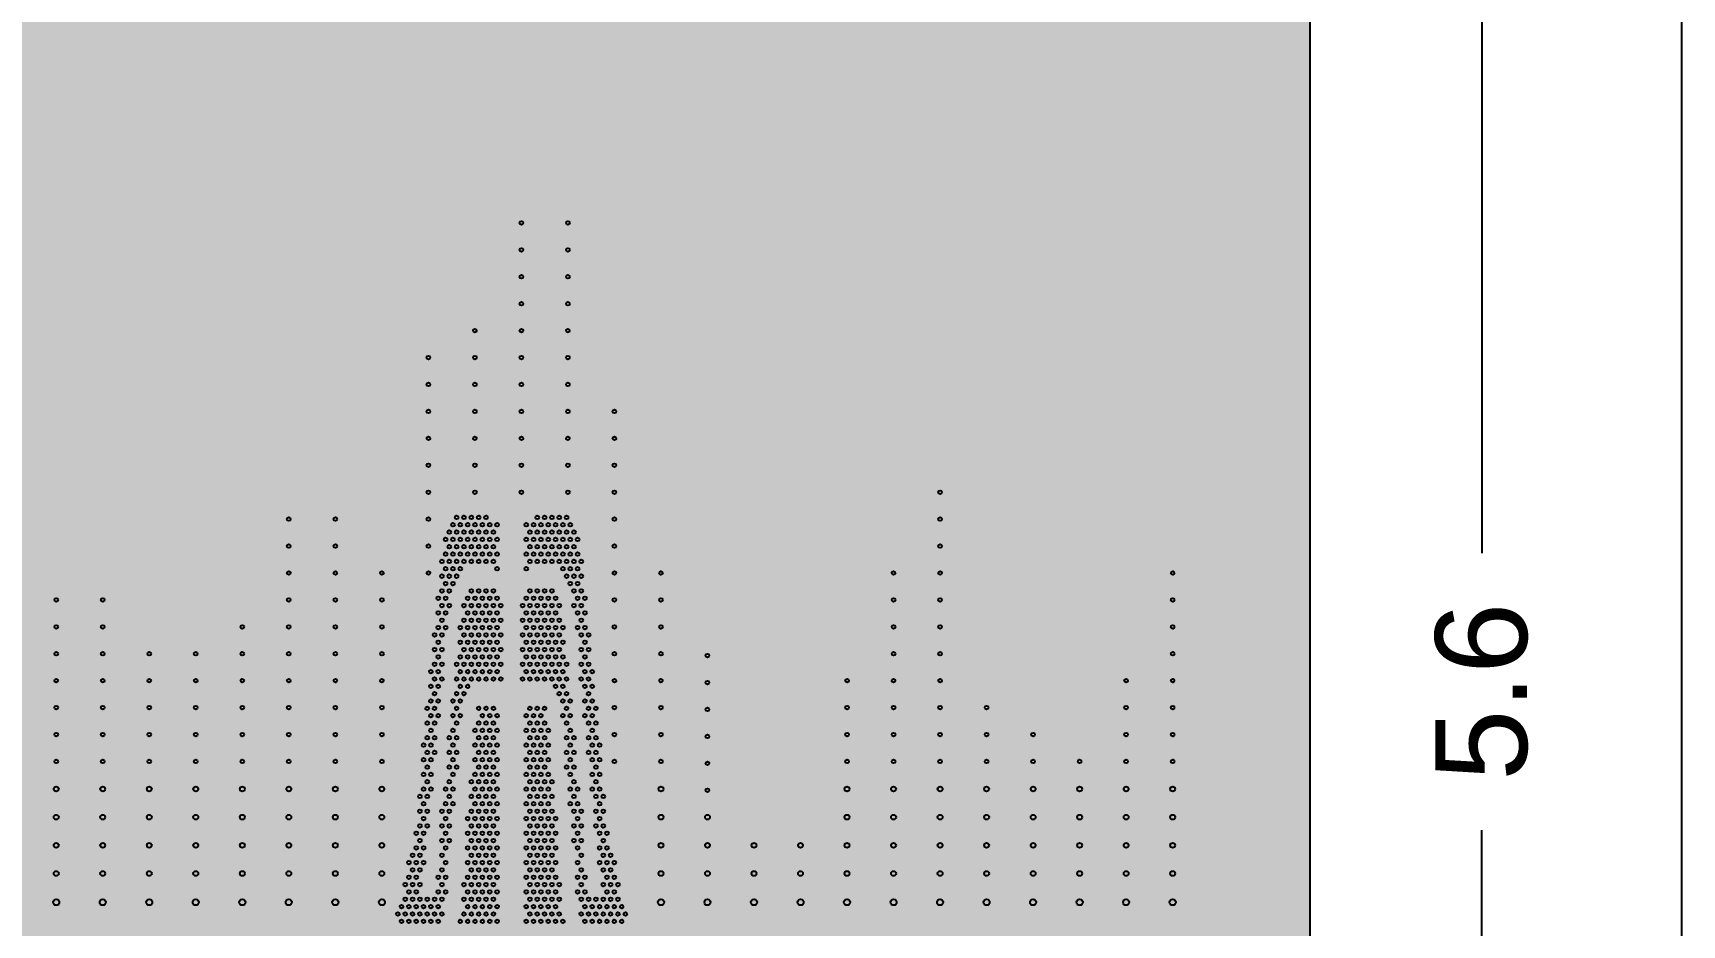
# Model space of a CAD drawing. Header units: metres. Extents: x 6 to 601, y -20 to 118.
# Drawn here: x 68.15 to 70.845, y 93.18 to 94.638 of the extents above; entities that cross this region are included whole.
import ezdxf

# ---------------------------------------------------------------- set-up
doc = ezdxf.new("R2010")
doc.units = ezdxf.units.M
doc.header["$MEASUREMENT"] = 0
doc.layers.add('ProfileEdges', color=7, linetype='Continuous')
doc.styles.get("Standard").update_dxf_attribs({"font": 'arial.ttf'})
doc.dimstyles.get("Standard").update_dxf_attribs({"dimtxt": 0.18, "dimasz": 0.18, "dimexe": 0.18, "dimexo": 0.0625, "dimgap": 0.09, "dimtad": 0, "dimdec": 4, "dimzin": 0, "dimdsep": 46, "dimtxsty": 'Standard', "dimcen": 0.09, "dimadec": 0, "dimazin": 0, "dimtfac": 1, "dimtdec": 4, "dimtofl": 0, "dimtmove": 0, "dimatfit": 3, "dimfxl": 1, "dimtolj": 1, "dimtzin": 0, "dimarcsym": 0})

# ---------------------------------------------------------------- blocks, each defined once
blk = doc.blocks.new('*D1117')
at = {"color": 0, "lineweight": -2, "transparency": 16777216}
for p, q in [((70.2989, 96.7086), (70.6974, 96.7086)), ((70.5174, 96.6086), (70.5174, 93.788)), ((70.5174, 91.2078), (70.5174, 93.335)), ((70.2989, 91.1078), (70.6974, 91.1078))]:
    blk.add_line(p, q, dxfattribs=at)
at = {"color": 0, "transparency": 16777216}
for points in [[(70.5007, 96.6086), (70.534, 96.6086), (70.5174, 96.7086)], [(70.5007, 91.2078), (70.534, 91.2078), (70.5174, 91.1078)]]:
    blk.add_solid(points, dxfattribs=at)
at = {"layer": 'Defpoints', "color": 0, "transparency": 16777216}
for p in [(70.2364, 96.7086), (70.2364, 91.1078), (70.5174, 91.1078)]:
    blk.add_point(p, dxfattribs=at)
at = {"color": 0, "transparency": 16777216, "insert": (70.5174, 93.5615), "char_height": 0.15, "attachment_point": 5, "rotation": 90}
blk.add_mtext('\\A1;5.6', dxfattribs=at)

msp = doc.modelspace()

# ---------------------------------------------------------------- hatches: boundary and pattern name
at = {"lineweight": 0, "true_color": 0xcd6928, "transparency": 33554534}
h = msp.add_hatch(color=32, dxfattribs=at)
h.dxf.hatch_style = 1
h.paths.add_polyline_path([(70.2364, 96.7086), (68.3174, 96.7086, 0.143152), (67.2834, 93.83), (67.2834, 91.1085), (70.2364, 91.108)])

# ---------------------------------------------------------------- linework, layer by layer
for points in [[(66.9834, 91.708), (66.9834, 94.1286, -0.234388), (69.4626, 98.7984), (69.4043, 98.8797, 0.234515), (66.8834, 94.1286), (66.8834, 91.708)], [(67.2834, 93.83), (67.2834, 91.1086), (67.1834, 91.1086), (67.1834, 91.708), (67.1834, 93.8286, -0.221146), (69.4035, 97.9486), (69.4633, 97.8685, 0.220805), (67.2833, 93.8286)]]:
    msp.add_lwpolyline(points, format="xyb")
for centre, radius in [((68.9484, 94.3275), 0.003), ((69.0244, 94.3275), 0.003), ((68.9484, 94.2835), 0.003), ((69.0244, 94.2835), 0.003), ((68.9484, 94.2395), 0.003), ((69.0244, 94.2395), 0.003), ((68.9484, 94.1955), 0.003), ((69.0244, 94.1955), 0.003), ((68.8724, 94.1515), 0.003), ((68.9484, 94.1515), 0.003), ((69.0244, 94.1515), 0.003), ((68.7964, 94.1075), 0.003), ((68.8724, 94.1075), 0.003), ((68.9484, 94.1075), 0.003), ((69.0244, 94.1075), 0.003), ((68.7964, 94.0635), 0.003), ((68.8724, 94.0635), 0.003), ((68.9484, 94.0635), 0.003), ((69.0244, 94.0635), 0.003), ((68.7964, 94.0195), 0.003), ((68.8724, 94.0195), 0.003), ((68.9484, 94.0195), 0.003), ((69.0244, 94.0195), 0.003), ((69.1004, 94.0195), 0.003), ((68.7964, 93.9755), 0.003), ((68.8724, 93.9755), 0.003), ((68.9484, 93.9755), 0.003), ((69.0244, 93.9755), 0.003), ((69.1004, 93.9755), 0.003), ((68.7964, 93.9315), 0.003), ((68.8724, 93.9315), 0.003), ((68.9484, 93.9315), 0.003), ((69.0244, 93.9315), 0.003), ((69.1004, 93.9315), 0.003), ((68.7964, 93.8875), 0.003), ((68.8724, 93.8875), 0.003), ((68.9484, 93.8875), 0.003), ((69.0244, 93.8875), 0.003), ((69.1004, 93.8875), 0.003), ((69.6324, 93.8875), 0.003), ((68.5684, 93.8435), 0.003), ((68.6444, 93.8435), 0.003), ((68.7964, 93.8435), 0.003), ((68.8366, 93.8343), 0.003), ((68.8426, 93.8463), 0.003), ((68.8486, 93.8343), 0.003), ((68.8546, 93.8463), 0.003), ((68.8606, 93.8343), 0.003), ((68.8666, 93.8463), 0.003), ((68.8726, 93.8343), 0.003), ((68.8786, 93.8463), 0.003), ((68.8846, 93.8343), 0.003), ((68.8906, 93.8463), 0.003), ((68.8966, 93.8343), 0.003), ((68.9086, 93.8343), 0.003), ((68.9562, 93.8343), 0.003), ((68.9682, 93.8343), 0.003), ((68.9742, 93.8463), 0.003), ((68.9802, 93.8343), 0.003), ((68.9862, 93.8463), 0.003), ((68.9922, 93.8343), 0.003), ((68.9982, 93.8463), 0.003), ((69.0042, 93.8343), 0.003), ((69.0102, 93.8463), 0.003), ((69.0162, 93.8343), 0.003), ((69.0222, 93.8463), 0.003), ((69.0282, 93.8343), 0.003), ((69.1004, 93.8435), 0.003), ((69.6324, 93.8435), 0.003), ((68.8246, 93.8103), 0.003), ((68.8306, 93.8223), 0.003), ((68.8366, 93.8103), 0.003), ((68.8426, 93.8223), 0.003), ((68.8486, 93.8103), 0.003), ((68.8546, 93.8223), 0.003), ((68.8606, 93.8103), 0.003), ((68.8666, 93.8223), 0.003), ((68.8726, 93.8103), 0.003), ((68.8786, 93.8223), 0.003), ((68.8846, 93.8103), 0.003), ((68.8906, 93.8223), 0.003), ((68.8966, 93.8103), 0.003), ((68.9026, 93.8223), 0.003), ((68.9086, 93.8103), 0.003), ((68.9562, 93.8103), 0.003), ((68.9622, 93.8223), 0.003), ((68.9682, 93.8103), 0.003), ((68.9742, 93.8223), 0.003), ((68.9802, 93.8103), 0.003), ((68.9862, 93.8223), 0.003), ((68.9922, 93.8103), 0.003), ((68.9982, 93.8223), 0.003), ((69.0042, 93.8103), 0.003), ((69.0102, 93.8223), 0.003), ((69.0162, 93.8103), 0.003), ((69.0222, 93.8223), 0.003), ((69.0282, 93.8103), 0.003), ((69.0342, 93.8223), 0.003), ((69.0402, 93.8103), 0.003), ((68.5684, 93.7995), 0.003), ((68.6444, 93.7995), 0.003), ((68.7964, 93.7995), 0.003), ((68.8246, 93.7863), 0.003), ((68.8306, 93.7983), 0.003), ((68.8366, 93.7863), 0.003), ((68.8426, 93.7983), 0.003), ((68.8486, 93.7863), 0.003), ((68.8546, 93.7983), 0.003), ((68.8606, 93.7863), 0.003), ((68.8666, 93.7983), 0.003), ((68.8726, 93.7863), 0.003), ((68.8786, 93.7983), 0.003), ((68.8846, 93.7863), 0.003), ((68.8906, 93.7983), 0.003), ((68.8966, 93.7863), 0.003), ((68.9026, 93.7983), 0.003), ((68.9086, 93.7863), 0.003), ((68.9562, 93.7863), 0.003), ((68.9622, 93.7983), 0.003), ((68.9682, 93.7863), 0.003), ((68.9742, 93.7983), 0.003), ((68.9802, 93.7863), 0.003), ((68.9862, 93.7983), 0.003), ((68.9922, 93.7863), 0.003), ((68.9982, 93.7983), 0.003), ((69.0042, 93.7863), 0.003), ((69.0102, 93.7983), 0.003), ((69.0162, 93.7863), 0.003), ((69.0222, 93.7983), 0.003), ((69.0282, 93.7863), 0.003), ((69.0342, 93.7983), 0.003), ((69.0402, 93.7863), 0.003), ((69.1004, 93.7995), 0.003), ((69.6324, 93.7995), 0.003), ((68.5684, 93.7555), 0.003), ((68.6444, 93.7555), 0.003), ((68.7204, 93.7555), 0.003), ((68.7964, 93.7555), 0.003), ((68.8186, 93.7743), 0.003), ((68.8246, 93.7623), 0.003), ((68.8306, 93.7743), 0.003), ((68.8366, 93.7623), 0.003), ((68.8426, 93.7743), 0.003), ((68.8486, 93.7623), 0.003), ((68.8546, 93.7743), 0.003), ((68.8666, 93.7743), 0.003), ((68.8786, 93.7743), 0.003), ((68.8906, 93.7743), 0.003), ((68.9026, 93.7743), 0.003), ((68.9086, 93.7623), 0.003), ((68.9562, 93.7623), 0.003), ((68.9622, 93.7743), 0.003), ((68.9742, 93.7743), 0.003), ((68.9862, 93.7743), 0.003), ((68.9982, 93.7743), 0.003), ((69.0102, 93.7743), 0.003), ((69.0162, 93.7623), 0.003), ((69.0222, 93.7743), 0.003), ((69.0282, 93.7623), 0.003), ((69.0342, 93.7743), 0.003), ((69.0402, 93.7623), 0.003), ((69.0462, 93.7743), 0.003), ((69.1004, 93.7555), 0.003), ((69.1764, 93.7555), 0.003), ((69.5564, 93.7555), 0.003), ((69.6324, 93.7555), 0.003), ((70.0124, 93.7555), 0.003), ((68.8186, 93.7503), 0.003), ((68.8186, 93.7263), 0.003), ((68.8246, 93.7383), 0.003), ((68.8306, 93.7503), 0.003), ((68.8306, 93.7263), 0.003), ((68.8366, 93.7383), 0.003), ((68.8426, 93.7503), 0.003), ((68.8666, 93.7263), 0.003), ((68.8786, 93.7263), 0.003), ((68.8906, 93.7263), 0.003), ((68.9026, 93.7263), 0.003), ((68.9622, 93.7263), 0.003), ((68.9742, 93.7263), 0.003), ((68.9862, 93.7263), 0.003), ((68.9982, 93.7263), 0.003), ((69.0222, 93.7503), 0.003), ((69.0282, 93.7383), 0.003), ((69.0342, 93.7503), 0.003), ((69.0342, 93.7263), 0.003), ((69.0402, 93.7383), 0.003), ((69.0462, 93.7503), 0.003), ((69.0462, 93.7263), 0.003), ((68.1884, 93.7115), 0.003), ((68.2644, 93.7115), 0.003), ((68.5684, 93.7115), 0.003), ((68.6444, 93.7115), 0.003), ((68.7204, 93.7115), 0.003), ((68.8126, 93.7143), 0.003), ((68.8186, 93.7023), 0.003), ((68.8246, 93.7143), 0.003), ((68.8306, 93.7023), 0.003), ((68.8546, 93.7023), 0.003), ((68.8606, 93.7143), 0.003), ((68.8666, 93.7023), 0.003), ((68.8726, 93.7143), 0.003), ((68.8786, 93.7023), 0.003), ((68.8846, 93.7143), 0.003), ((68.8906, 93.7023), 0.003), ((68.8966, 93.7143), 0.003), ((68.9026, 93.7023), 0.003), ((68.9086, 93.7143), 0.003), ((68.9146, 93.7023), 0.003), ((68.9502, 93.7023), 0.003), ((68.9562, 93.7143), 0.003), ((68.9622, 93.7023), 0.003), ((68.9682, 93.7143), 0.003), ((68.9742, 93.7023), 0.003), ((68.9802, 93.7143), 0.003), ((68.9862, 93.7023), 0.003), ((68.9922, 93.7143), 0.003), ((68.9982, 93.7023), 0.003), ((69.0042, 93.7143), 0.003), ((69.0102, 93.7023), 0.003), ((69.0342, 93.7023), 0.003), ((69.0402, 93.7143), 0.003), ((69.0462, 93.7023), 0.003), ((69.0522, 93.7143), 0.003), ((69.1004, 93.7115), 0.003), ((69.1764, 93.7115), 0.003), ((69.5564, 93.7115), 0.003), ((69.6324, 93.7115), 0.003), ((70.0124, 93.7115), 0.003), ((68.8126, 93.6903), 0.003), ((68.8186, 93.6783), 0.003), ((68.8246, 93.6903), 0.003), ((68.8546, 93.6783), 0.003), ((68.8606, 93.6903), 0.003), ((68.8666, 93.6783), 0.003), ((68.8726, 93.6903), 0.003), ((68.8786, 93.6783), 0.003), ((68.8846, 93.6903), 0.003), ((68.8906, 93.6783), 0.003), ((68.8966, 93.6903), 0.003), ((68.9026, 93.6783), 0.003), ((68.9086, 93.6903), 0.003), ((68.9146, 93.6783), 0.003), ((68.9502, 93.6783), 0.003), ((68.9562, 93.6903), 0.003), ((68.9622, 93.6783), 0.003), ((68.9682, 93.6903), 0.003), ((68.9742, 93.6783), 0.003), ((68.9802, 93.6903), 0.003), ((68.9862, 93.6783), 0.003), ((68.9922, 93.6903), 0.003), ((68.9982, 93.6783), 0.003), ((69.0042, 93.6903), 0.003), ((69.0102, 93.6783), 0.003), ((69.0402, 93.6903), 0.003), ((69.0462, 93.6783), 0.003), ((69.0522, 93.6903), 0.003), ((68.1884, 93.6675), 0.003), ((68.2644, 93.6675), 0.003), ((68.4924, 93.6675), 0.003), ((68.5684, 93.6675), 0.003), ((68.6444, 93.6675), 0.003), ((68.7204, 93.6675), 0.003), ((68.8066, 93.6543), 0.003), ((68.8126, 93.6663), 0.003), ((68.8186, 93.6543), 0.003), ((68.8246, 93.6663), 0.003), ((68.8486, 93.6663), 0.003), ((68.8546, 93.6543), 0.003), ((68.8606, 93.6663), 0.003), ((68.8666, 93.6543), 0.003), ((68.8726, 93.6663), 0.003), ((68.8786, 93.6543), 0.003), ((68.8846, 93.6663), 0.003), ((68.8906, 93.6543), 0.003), ((68.8966, 93.6663), 0.003), ((68.9026, 93.6543), 0.003), ((68.9086, 93.6663), 0.003), ((68.9146, 93.6543), 0.003), ((68.9502, 93.6543), 0.003), ((68.9562, 93.6663), 0.003), ((68.9622, 93.6543), 0.003), ((68.9682, 93.6663), 0.003), ((68.9742, 93.6543), 0.003), ((68.9802, 93.6663), 0.003), ((68.9862, 93.6543), 0.003), ((68.9922, 93.6663), 0.003), ((68.9982, 93.6543), 0.003), ((69.0042, 93.6663), 0.003), ((69.0102, 93.6543), 0.003), ((69.0162, 93.6663), 0.003), ((69.0402, 93.6663), 0.003), ((69.0462, 93.6543), 0.003), ((69.0522, 93.6663), 0.003), ((69.0582, 93.6543), 0.003), ((69.1004, 93.6675), 0.003), ((69.1764, 93.6675), 0.003), ((69.5564, 93.6675), 0.003), ((69.6324, 93.6675), 0.003), ((70.0124, 93.6675), 0.003), ((68.1884, 93.6235), 0.003), ((68.2644, 93.6235), 0.003), ((68.3404, 93.6235), 0.003), ((68.4164, 93.6235), 0.003), ((68.4924, 93.6235), 0.003), ((68.5684, 93.6235), 0.003), ((68.6444, 93.6235), 0.003), ((68.7204, 93.6235), 0.003), ((68.8066, 93.6303), 0.003), ((68.8126, 93.6423), 0.003), ((68.8126, 93.6183), 0.003), ((68.8186, 93.6303), 0.003), ((68.8486, 93.6423), 0.003), ((68.8486, 93.6183), 0.003), ((68.8546, 93.6303), 0.003), ((68.8606, 93.6423), 0.003), ((68.8606, 93.6183), 0.003), ((68.8666, 93.6303), 0.003), ((68.8726, 93.6423), 0.003), ((68.8726, 93.6183), 0.003), ((68.8786, 93.6303), 0.003), ((68.8846, 93.6423), 0.003), ((68.8846, 93.6183), 0.003), ((68.8906, 93.6303), 0.003), ((68.8966, 93.6423), 0.003), ((68.8966, 93.6183), 0.003), ((68.9026, 93.6303), 0.003), ((68.9086, 93.6423), 0.003), ((68.9086, 93.6183), 0.003), ((68.9146, 93.6303), 0.003), ((68.9502, 93.6303), 0.003), ((68.9562, 93.6423), 0.003), ((68.9562, 93.6183), 0.003), ((68.9622, 93.6303), 0.003), ((68.9682, 93.6423), 0.003), ((68.9682, 93.6183), 0.003), ((68.9742, 93.6303), 0.003), ((68.9802, 93.6423), 0.003), ((68.9802, 93.6183), 0.003), ((68.9862, 93.6303), 0.003), ((68.9922, 93.6423), 0.003), ((68.9922, 93.6183), 0.003), ((68.9982, 93.6303), 0.003), ((69.0042, 93.6423), 0.003), ((69.0042, 93.6183), 0.003), ((69.0102, 93.6303), 0.003), ((69.0162, 93.6423), 0.003), ((69.0162, 93.6183), 0.003), ((69.0462, 93.6303), 0.003), ((69.0522, 93.6423), 0.003), ((69.0522, 93.6183), 0.003), ((69.0582, 93.6303), 0.003), ((69.1004, 93.6235), 0.003), ((69.1764, 93.6235), 0.003), ((69.2524, 93.6205), 0.003), ((69.5564, 93.6235), 0.003), ((69.6324, 93.6235), 0.003), ((70.0124, 93.6235), 0.003), ((68.8006, 93.5943), 0.003), ((68.8066, 93.6063), 0.003), ((68.8126, 93.5943), 0.003), ((68.8186, 93.6063), 0.003), ((68.8426, 93.6063), 0.003), ((68.8486, 93.5943), 0.003), ((68.8546, 93.6063), 0.003), ((68.8606, 93.5943), 0.003), ((68.8666, 93.6063), 0.003), ((68.8726, 93.5943), 0.003), ((68.8786, 93.6063), 0.003), ((68.8846, 93.5943), 0.003), ((68.8906, 93.6063), 0.003), ((68.8966, 93.5943), 0.003), ((68.9026, 93.6063), 0.003), ((68.9086, 93.5943), 0.003), ((68.9146, 93.6063), 0.003), ((68.9502, 93.6063), 0.003), ((68.9562, 93.5943), 0.003), ((68.9622, 93.6063), 0.003), ((68.9682, 93.5943), 0.003), ((68.9742, 93.6063), 0.003), ((68.9802, 93.5943), 0.003), ((68.9862, 93.6063), 0.003), ((68.9922, 93.5943), 0.003), ((68.9982, 93.6063), 0.003), ((69.0042, 93.5943), 0.003), ((69.0102, 93.6063), 0.003), ((69.0162, 93.5943), 0.003), ((69.0222, 93.6063), 0.003), ((69.0462, 93.6063), 0.003), ((69.0522, 93.5943), 0.003), ((69.0582, 93.6063), 0.003), ((69.0642, 93.5943), 0.003), ((68.1884, 93.5795), 0.003), ((68.2644, 93.5795), 0.003), ((68.3404, 93.5795), 0.003), ((68.4164, 93.5795), 0.003), ((68.4924, 93.5795), 0.003), ((68.5684, 93.5795), 0.003), ((68.6444, 93.5795), 0.003), ((68.7204, 93.5795), 0.003), ((68.8006, 93.5703), 0.003), ((68.8066, 93.5823), 0.003), ((68.8126, 93.5703), 0.003), ((68.8186, 93.5823), 0.003), ((68.8426, 93.5823), 0.003), ((68.8486, 93.5703), 0.003), ((68.8546, 93.5823), 0.003), ((68.8606, 93.5703), 0.003), ((68.8666, 93.5823), 0.003), ((68.8786, 93.5823), 0.003), ((68.8906, 93.5823), 0.003), ((68.9026, 93.5823), 0.003), ((68.9146, 93.5823), 0.003), ((68.9502, 93.5823), 0.003), ((68.9622, 93.5823), 0.003), ((68.9742, 93.5823), 0.003), ((68.9862, 93.5823), 0.003), ((68.9982, 93.5823), 0.003), ((69.0042, 93.5703), 0.003), ((69.0102, 93.5823), 0.003), ((69.0162, 93.5703), 0.003), ((69.0222, 93.5823), 0.003), ((69.0462, 93.5823), 0.003), ((69.0522, 93.5703), 0.003), ((69.0582, 93.5823), 0.003), ((69.0642, 93.5703), 0.003), ((69.1004, 93.5795), 0.003), ((69.1764, 93.5795), 0.003), ((69.2524, 93.5765), 0.003), ((69.4804, 93.5795), 0.003), ((69.5564, 93.5795), 0.003), ((69.6324, 93.5795), 0.003), ((69.9364, 93.5795), 0.003), ((70.0124, 93.5795), 0.003), ((68.8006, 93.5463), 0.003), ((68.8066, 93.5583), 0.003), ((68.8126, 93.5463), 0.003), ((68.8366, 93.5463), 0.003), ((68.8426, 93.5583), 0.003), ((68.8486, 93.5463), 0.003), ((68.8546, 93.5583), 0.003), ((69.0102, 93.5583), 0.003), ((69.0162, 93.5463), 0.003), ((69.0222, 93.5583), 0.003), ((69.0282, 93.5463), 0.003), ((69.0522, 93.5463), 0.003), ((69.0582, 93.5583), 0.003), ((69.0642, 93.5463), 0.003), ((68.1884, 93.5355), 0.003), ((68.2644, 93.5355), 0.003), ((68.3404, 93.5355), 0.003), ((68.4164, 93.5355), 0.003), ((68.4924, 93.5355), 0.003), ((68.5684, 93.5355), 0.003), ((68.6444, 93.5355), 0.003), ((68.7204, 93.5355), 0.003), ((68.7946, 93.5343), 0.003), ((68.7946, 93.5103), 0.003), ((68.8006, 93.5223), 0.003), ((68.8066, 93.5343), 0.003), ((68.8066, 93.5103), 0.003), ((68.8126, 93.5223), 0.003), ((68.8366, 93.5223), 0.003), ((68.8426, 93.5343), 0.003), ((68.8426, 93.5103), 0.003), ((68.8486, 93.5223), 0.003), ((68.8786, 93.5343), 0.003), ((68.8786, 93.5103), 0.003), ((68.8846, 93.5223), 0.003), ((68.8906, 93.5343), 0.003), ((68.8906, 93.5103), 0.003), ((68.8966, 93.5223), 0.003), ((68.9026, 93.5343), 0.003), ((68.9026, 93.5103), 0.003), ((68.9086, 93.5223), 0.003), ((68.9562, 93.5223), 0.003), ((68.9622, 93.5343), 0.003), ((68.9622, 93.5103), 0.003), ((68.9682, 93.5223), 0.003), ((68.9742, 93.5343), 0.003), ((68.9742, 93.5103), 0.003), ((68.9802, 93.5223), 0.003), ((68.9862, 93.5343), 0.003), ((68.9862, 93.5103), 0.003), ((69.0162, 93.5223), 0.003), ((69.0222, 93.5343), 0.003), ((69.0222, 93.5103), 0.003), ((69.0282, 93.5223), 0.003), ((69.0522, 93.5223), 0.003), ((69.0582, 93.5343), 0.003), ((69.0582, 93.5103), 0.003), ((69.0642, 93.5223), 0.003), ((69.0702, 93.5343), 0.003), ((69.0702, 93.5103), 0.003), ((69.1004, 93.5355), 0.003), ((69.1764, 93.5355), 0.003), ((69.2524, 93.5325), 0.003), ((69.4804, 93.5355), 0.003), ((69.5564, 93.5355), 0.003), ((69.6324, 93.5355), 0.003), ((69.7084, 93.5355), 0.003), ((69.9364, 93.5355), 0.003), ((70.0124, 93.5355), 0.003), ((68.1884, 93.4915), 0.003), ((68.2644, 93.4915), 0.003), ((68.3404, 93.4915), 0.003), ((68.4164, 93.4915), 0.003), ((68.4924, 93.4915), 0.003), ((68.5684, 93.4915), 0.003), ((68.6444, 93.4915), 0.003), ((68.7204, 93.4915), 0.003), ((68.7946, 93.4863), 0.003), ((68.8006, 93.4983), 0.003), ((68.8066, 93.4863), 0.003), ((68.8306, 93.4863), 0.003), ((68.8366, 93.4983), 0.003), ((68.8426, 93.4863), 0.003), ((68.8726, 93.4983), 0.003), ((68.8786, 93.4863), 0.003), ((68.8846, 93.4983), 0.003), ((68.8906, 93.4863), 0.003), ((68.8966, 93.4983), 0.003), ((68.9026, 93.4863), 0.003), ((68.9086, 93.4983), 0.003), ((68.9562, 93.4983), 0.003), ((68.9622, 93.4863), 0.003), ((68.9682, 93.4983), 0.003), ((68.9742, 93.4863), 0.003), ((68.9802, 93.4983), 0.003), ((68.9862, 93.4863), 0.003), ((68.9922, 93.4983), 0.003), ((69.0222, 93.4863), 0.003), ((69.0282, 93.4983), 0.003), ((69.0342, 93.4863), 0.003), ((69.0582, 93.4863), 0.003), ((69.0642, 93.4983), 0.003), ((69.0702, 93.4863), 0.003), ((69.1004, 93.4915), 0.003), ((69.1764, 93.4915), 0.003), ((69.2524, 93.4885), 0.003), ((69.4804, 93.4915), 0.003), ((69.5564, 93.4915), 0.003), ((69.6324, 93.4915), 0.003), ((69.7084, 93.4915), 0.003), ((69.7844, 93.4915), 0.003), ((69.9364, 93.4915), 0.003), ((70.0124, 93.4915), 0.003), ((68.7886, 93.4743), 0.003), ((68.7946, 93.4623), 0.003), ((68.8006, 93.4743), 0.003), ((68.8066, 93.4623), 0.003), ((68.8306, 93.4623), 0.003), ((68.8366, 93.4743), 0.003), ((68.8426, 93.4623), 0.003), ((68.8726, 93.4743), 0.003), ((68.8786, 93.4623), 0.003), ((68.8846, 93.4743), 0.003), ((68.8906, 93.4623), 0.003), ((68.8966, 93.4743), 0.003), ((68.9026, 93.4623), 0.003), ((68.9086, 93.4743), 0.003), ((68.9562, 93.4743), 0.003), ((68.9622, 93.4623), 0.003), ((68.9682, 93.4743), 0.003), ((68.9742, 93.4623), 0.003), ((68.9802, 93.4743), 0.003), ((68.9862, 93.4623), 0.003), ((68.9922, 93.4743), 0.003), ((69.0222, 93.4623), 0.003), ((69.0282, 93.4743), 0.003), ((69.0342, 93.4623), 0.003), ((69.0582, 93.4623), 0.003), ((69.0642, 93.4743), 0.003), ((69.0702, 93.4623), 0.003), ((69.0762, 93.4743), 0.003), ((68.1884, 93.4475), 0.003), ((68.2644, 93.4475), 0.003), ((68.3404, 93.4475), 0.003), ((68.4164, 93.4475), 0.003), ((68.4924, 93.4475), 0.003), ((68.5684, 93.4475), 0.003), ((68.6444, 93.4475), 0.003), ((68.7204, 93.4475), 0.003), ((68.7886, 93.4503), 0.003), ((68.7946, 93.4383), 0.003), ((68.8006, 93.4503), 0.003), ((68.8306, 93.4383), 0.003), ((68.8366, 93.4503), 0.003), ((68.8426, 93.4383), 0.003), ((68.8726, 93.4503), 0.003), ((68.8786, 93.4383), 0.003), ((68.8846, 93.4503), 0.003), ((68.8906, 93.4383), 0.003), ((68.8966, 93.4503), 0.003), ((68.9026, 93.4383), 0.003), ((68.9086, 93.4503), 0.003), ((68.9562, 93.4503), 0.003), ((68.9622, 93.4383), 0.003), ((68.9682, 93.4503), 0.003), ((68.9742, 93.4383), 0.003), ((68.9802, 93.4503), 0.003), ((68.9862, 93.4383), 0.003), ((68.9922, 93.4503), 0.003), ((69.0222, 93.4383), 0.003), ((69.0282, 93.4503), 0.003), ((69.0342, 93.4383), 0.003), ((69.0642, 93.4503), 0.003), ((69.0702, 93.4383), 0.003), ((69.0762, 93.4503), 0.003), ((69.1004, 93.4475), 0.003), ((69.1764, 93.4475), 0.003), ((69.2524, 93.4445), 0.003), ((69.4804, 93.4475), 0.003), ((69.5564, 93.4475), 0.003), ((69.6324, 93.4475), 0.003), ((69.7084, 93.4475), 0.003), ((69.7844, 93.4475), 0.003), ((69.8604, 93.4475), 0.003), ((69.9364, 93.4475), 0.003), ((70.0124, 93.4475), 0.003), ((68.1884, 93.4025), 0.004), ((68.2644, 93.4025), 0.004), ((68.3404, 93.4025), 0.004), ((68.4164, 93.4025), 0.004), ((68.4924, 93.4025), 0.004), ((68.5684, 93.4025), 0.004), ((68.6444, 93.4025), 0.004), ((68.7204, 93.4025), 0.004), ((68.7886, 93.4263), 0.003), ((68.7886, 93.4023), 0.003), ((68.7946, 93.4143), 0.003), ((68.8006, 93.4263), 0.003), ((68.8006, 93.4023), 0.003), ((68.8246, 93.4023), 0.003), ((68.8306, 93.4143), 0.003), ((68.8366, 93.4263), 0.003), ((68.8366, 93.4023), 0.003), ((68.8666, 93.4143), 0.003), ((68.8726, 93.4263), 0.003), ((68.8726, 93.4023), 0.003), ((68.8786, 93.4143), 0.003), ((68.8846, 93.4263), 0.003), ((68.8846, 93.4023), 0.003), ((68.8906, 93.4143), 0.003), ((68.8966, 93.4263), 0.003), ((68.8966, 93.4023), 0.003), ((68.9026, 93.4143), 0.003), ((68.9086, 93.4263), 0.003), ((68.9086, 93.4023), 0.003), ((68.9562, 93.4263), 0.003), ((68.9562, 93.4023), 0.003), ((68.9622, 93.4143), 0.003), ((68.9682, 93.4263), 0.003), ((68.9682, 93.4023), 0.003), ((68.9742, 93.4143), 0.003), ((68.9802, 93.4263), 0.003), ((68.9802, 93.4023), 0.003), ((68.9862, 93.4143), 0.003), ((68.9922, 93.4263), 0.003), ((68.9922, 93.4023), 0.003), ((68.9982, 93.4143), 0.003), ((69.0282, 93.4263), 0.003), ((69.0282, 93.4023), 0.003), ((69.0342, 93.4143), 0.003), ((69.0402, 93.4023), 0.003), ((69.0642, 93.4263), 0.003), ((69.0642, 93.4023), 0.003), ((69.0702, 93.4143), 0.003), ((69.0762, 93.4263), 0.003), ((69.0762, 93.4023), 0.003), ((69.1764, 93.4025), 0.004), ((69.4804, 93.4025), 0.004), ((69.5564, 93.4025), 0.004), ((69.6324, 93.4025), 0.004), ((69.7084, 93.4025), 0.004), ((69.7844, 93.4025), 0.004), ((69.8604, 93.4025), 0.004), ((69.9364, 93.4025), 0.004), ((70.0124, 93.4025), 0.004), ((68.7826, 93.3903), 0.003), ((68.7886, 93.3783), 0.003), ((68.7946, 93.3903), 0.003), ((68.8246, 93.3783), 0.003), ((68.8306, 93.3903), 0.003), ((68.8366, 93.3783), 0.003), ((68.8666, 93.3903), 0.003), ((68.8726, 93.3783), 0.003), ((68.8786, 93.3903), 0.003), ((68.8846, 93.3783), 0.003), ((68.8906, 93.3903), 0.003), ((68.8966, 93.3783), 0.003), ((68.9026, 93.3903), 0.003), ((68.9086, 93.3783), 0.003), ((68.9562, 93.3783), 0.003), ((68.9622, 93.3903), 0.003), ((68.9682, 93.3783), 0.003), ((68.9742, 93.3903), 0.003), ((68.9802, 93.3783), 0.003), ((68.9862, 93.3903), 0.003), ((68.9922, 93.3783), 0.003), ((68.9982, 93.3903), 0.003), ((69.0282, 93.3783), 0.003), ((69.0342, 93.3903), 0.003), ((69.0402, 93.3783), 0.003), ((69.0702, 93.3903), 0.003), ((69.0762, 93.3783), 0.003), ((69.0822, 93.3903), 0.003), ((69.2524, 93.4005), 0.003), ((68.1884, 93.3565), 0.004), ((68.2644, 93.3565), 0.004), ((68.3404, 93.3565), 0.004), ((68.4164, 93.3565), 0.004), ((68.4924, 93.3565), 0.004), ((68.5684, 93.3565), 0.004), ((68.6444, 93.3565), 0.004), ((68.7204, 93.3565), 0.004), ((68.7826, 93.3663), 0.003), ((68.7886, 93.3543), 0.003), ((68.7946, 93.3663), 0.003), ((68.8186, 93.3663), 0.003), ((68.8246, 93.3543), 0.003), ((68.8306, 93.3663), 0.003), ((68.8606, 93.3543), 0.003), ((68.8666, 93.3663), 0.003), ((68.8726, 93.3543), 0.003), ((68.8786, 93.3663), 0.003), ((68.8846, 93.3543), 0.003), ((68.8906, 93.3663), 0.003), ((68.8966, 93.3543), 0.003), ((68.9026, 93.3663), 0.003), ((68.9086, 93.3543), 0.003), ((68.9562, 93.3543), 0.003), ((68.9622, 93.3663), 0.003), ((68.9682, 93.3543), 0.003), ((68.9742, 93.3663), 0.003), ((68.9802, 93.3543), 0.003), ((68.9862, 93.3663), 0.003), ((68.9922, 93.3543), 0.003), ((68.9982, 93.3663), 0.003), ((69.0042, 93.3543), 0.003), ((69.0342, 93.3663), 0.003), ((69.0402, 93.3543), 0.003), ((69.0462, 93.3663), 0.003), ((69.0702, 93.3663), 0.003), ((69.0762, 93.3543), 0.003), ((69.0822, 93.3663), 0.003), ((69.1764, 93.3565), 0.004), ((69.2524, 93.3565), 0.004), ((69.4804, 93.3565), 0.004), ((69.5564, 93.3565), 0.004), ((69.6324, 93.3565), 0.004), ((69.7084, 93.3565), 0.004), ((69.7844, 93.3565), 0.004), ((69.8604, 93.3565), 0.004), ((69.9364, 93.3565), 0.004), ((70.0124, 93.3565), 0.004), ((68.7766, 93.3303), 0.003), ((68.7826, 93.3423), 0.003), ((68.7886, 93.3303), 0.003), ((68.7946, 93.3423), 0.003), ((68.8186, 93.3423), 0.003), ((68.8246, 93.3303), 0.003), ((68.8306, 93.3423), 0.003), ((68.8606, 93.3303), 0.003), ((68.8666, 93.3423), 0.003), ((68.8726, 93.3303), 0.003), ((68.8786, 93.3423), 0.003), ((68.8846, 93.3303), 0.003), ((68.8906, 93.3423), 0.003), ((68.8966, 93.3303), 0.003), ((68.9026, 93.3423), 0.003), ((68.9086, 93.3303), 0.003), ((68.9562, 93.3303), 0.003), ((68.9622, 93.3423), 0.003), ((68.9682, 93.3303), 0.003), ((68.9742, 93.3423), 0.003), ((68.9802, 93.3303), 0.003), ((68.9862, 93.3423), 0.003), ((68.9922, 93.3303), 0.003), ((68.9982, 93.3423), 0.003), ((69.0042, 93.3303), 0.003), ((69.0342, 93.3423), 0.003), ((69.0402, 93.3303), 0.003), ((69.0462, 93.3423), 0.003), ((69.0702, 93.3423), 0.003), ((69.0762, 93.3303), 0.003), ((69.0822, 93.3423), 0.003), ((69.0882, 93.3303), 0.003), ((68.1884, 93.3105), 0.004), ((68.2644, 93.3105), 0.004), ((68.3404, 93.3105), 0.004), ((68.4164, 93.3105), 0.004), ((68.4924, 93.3105), 0.004), ((68.5684, 93.3105), 0.004), ((68.6444, 93.3105), 0.004), ((68.7204, 93.3105), 0.004), ((68.7766, 93.3063), 0.003), ((68.7826, 93.3183), 0.003), ((68.7886, 93.3063), 0.003), ((68.8186, 93.3183), 0.003), ((68.8246, 93.3063), 0.003), ((68.8306, 93.3183), 0.003), ((68.8606, 93.3063), 0.003), ((68.8666, 93.3183), 0.003), ((68.8726, 93.3063), 0.003), ((68.8786, 93.3183), 0.003), ((68.8846, 93.3063), 0.003), ((68.8906, 93.3183), 0.003), ((68.8966, 93.3063), 0.003), ((68.9026, 93.3183), 0.003), ((68.9086, 93.3063), 0.003), ((68.9562, 93.3063), 0.003), ((68.9622, 93.3183), 0.003), ((68.9682, 93.3063), 0.003), ((68.9742, 93.3183), 0.003), ((68.9802, 93.3063), 0.003), ((68.9862, 93.3183), 0.003), ((68.9922, 93.3063), 0.003), ((68.9982, 93.3183), 0.003), ((69.0042, 93.3063), 0.003), ((69.0342, 93.3183), 0.003), ((69.0402, 93.3063), 0.003), ((69.0462, 93.3183), 0.003), ((69.0762, 93.3063), 0.003), ((69.0822, 93.3183), 0.003), ((69.0882, 93.3063), 0.003), ((69.1764, 93.3105), 0.004), ((69.2524, 93.3105), 0.004), ((69.3284, 93.3105), 0.004), ((69.4044, 93.3105), 0.004), ((69.4804, 93.3105), 0.004), ((69.5564, 93.3105), 0.004), ((69.6324, 93.3105), 0.004), ((69.7084, 93.3105), 0.004), ((69.7844, 93.3105), 0.004), ((69.8604, 93.3105), 0.004), ((69.9364, 93.3105), 0.004), ((70.0124, 93.3105), 0.004), ((68.7646, 93.2823), 0.003), ((68.7706, 93.2943), 0.003), ((68.7706, 93.2703), 0.003), ((68.7766, 93.2823), 0.003), ((68.7826, 93.2943), 0.003), ((68.7826, 93.2703), 0.003), ((68.7886, 93.2823), 0.003), ((68.8186, 93.2943), 0.003), ((68.8186, 93.2703), 0.003), ((68.8246, 93.2823), 0.003), ((68.8606, 93.2823), 0.003), ((68.8666, 93.2943), 0.003), ((68.8666, 93.2703), 0.003), ((68.8726, 93.2823), 0.003), ((68.8786, 93.2943), 0.003), ((68.8786, 93.2703), 0.003), ((68.8846, 93.2823), 0.003), ((68.8906, 93.2943), 0.003), ((68.8906, 93.2703), 0.003), ((68.8966, 93.2823), 0.003), ((68.9026, 93.2943), 0.003), ((68.9026, 93.2703), 0.003), ((68.9086, 93.2823), 0.003), ((68.9562, 93.2823), 0.003), ((68.9622, 93.2943), 0.003), ((68.9622, 93.2703), 0.003), ((68.9682, 93.2823), 0.003), ((68.9742, 93.2943), 0.003), ((68.9742, 93.2703), 0.003), ((68.9802, 93.2823), 0.003), ((68.9862, 93.2943), 0.003), ((68.9862, 93.2703), 0.003), ((68.9922, 93.2823), 0.003), ((68.9982, 93.2943), 0.003), ((68.9982, 93.2703), 0.003), ((69.0042, 93.2823), 0.003), ((69.0402, 93.2823), 0.003), ((69.0462, 93.2943), 0.003), ((69.0462, 93.2703), 0.003), ((69.0762, 93.2823), 0.003), ((69.0822, 93.2943), 0.003), ((69.0822, 93.2703), 0.003), ((69.0882, 93.2823), 0.003), ((69.0942, 93.2943), 0.003), ((69.0942, 93.2703), 0.003), ((69.1002, 93.2823), 0.003), ((68.1884, 93.2645), 0.004), ((68.2644, 93.2645), 0.004), ((68.3404, 93.2645), 0.004), ((68.4164, 93.2645), 0.004), ((68.4924, 93.2645), 0.004), ((68.5684, 93.2645), 0.004), ((68.6444, 93.2645), 0.004), ((68.7204, 93.2645), 0.004), ((68.7586, 93.2463), 0.003), ((68.7646, 93.2583), 0.003), ((68.7706, 93.2463), 0.003), ((68.7766, 93.2583), 0.003), ((68.7826, 93.2463), 0.003), ((68.8126, 93.2583), 0.003), ((68.8186, 93.2463), 0.003), ((68.8246, 93.2583), 0.003), ((68.8546, 93.2463), 0.003), ((68.8606, 93.2583), 0.003), ((68.8666, 93.2463), 0.003), ((68.8726, 93.2583), 0.003), ((68.8786, 93.2463), 0.003), ((68.8846, 93.2583), 0.003), ((68.8906, 93.2463), 0.003), ((68.8966, 93.2583), 0.003), ((68.9026, 93.2463), 0.003), ((68.9086, 93.2583), 0.003), ((68.9562, 93.2583), 0.003), ((68.9622, 93.2463), 0.003), ((68.9682, 93.2583), 0.003), ((68.9742, 93.2463), 0.003), ((68.9802, 93.2583), 0.003), ((68.9862, 93.2463), 0.003), ((68.9922, 93.2583), 0.003), ((68.9982, 93.2463), 0.003), ((69.0042, 93.2583), 0.003), ((69.0102, 93.2463), 0.003), ((69.0402, 93.2583), 0.003), ((69.0462, 93.2463), 0.003), ((69.0522, 93.2583), 0.003), ((69.0822, 93.2463), 0.003), ((69.0882, 93.2583), 0.003), ((69.0942, 93.2463), 0.003), ((69.1002, 93.2583), 0.003), ((69.1062, 93.2463), 0.003), ((69.1764, 93.2645), 0.004), ((69.2524, 93.2645), 0.004), ((69.3284, 93.2645), 0.004), ((69.4044, 93.2645), 0.004), ((69.4804, 93.2645), 0.004), ((69.5564, 93.2645), 0.004), ((69.6324, 93.2645), 0.004), ((69.7084, 93.2645), 0.004), ((69.7844, 93.2645), 0.004), ((69.8604, 93.2645), 0.004), ((69.9364, 93.2645), 0.004), ((70.0124, 93.2645), 0.004), ((68.1884, 93.2175), 0.005), ((68.2644, 93.2175), 0.005), ((68.3404, 93.2175), 0.005), ((68.4164, 93.2175), 0.005), ((68.4924, 93.2175), 0.005), ((68.5684, 93.2175), 0.005), ((68.6444, 93.2175), 0.005), ((68.7204, 93.2175), 0.005), ((68.7586, 93.2223), 0.003), ((68.7646, 93.2343), 0.003), ((68.7706, 93.2223), 0.003), ((68.7766, 93.2343), 0.003), ((68.7826, 93.2223), 0.003), ((68.7946, 93.2223), 0.003), ((68.8066, 93.2223), 0.003), ((68.8126, 93.2343), 0.003), ((68.8186, 93.2223), 0.003), ((68.8246, 93.2343), 0.003), ((68.8546, 93.2223), 0.003), ((68.8606, 93.2343), 0.003), ((68.8666, 93.2223), 0.003), ((68.8726, 93.2343), 0.003), ((68.8786, 93.2223), 0.003), ((68.8846, 93.2343), 0.003), ((68.8906, 93.2223), 0.003), ((68.8966, 93.2343), 0.003), ((68.9026, 93.2223), 0.003), ((68.9086, 93.2343), 0.003), ((68.9562, 93.2343), 0.003), ((68.9622, 93.2223), 0.003), ((68.9682, 93.2343), 0.003), ((68.9742, 93.2223), 0.003), ((68.9802, 93.2343), 0.003), ((68.9862, 93.2223), 0.003), ((68.9922, 93.2343), 0.003), ((68.9982, 93.2223), 0.003), ((69.0042, 93.2343), 0.003), ((69.0102, 93.2223), 0.003), ((69.0402, 93.2343), 0.003), ((69.0462, 93.2223), 0.003), ((69.0522, 93.2343), 0.003), ((69.0582, 93.2223), 0.003), ((69.0702, 93.2223), 0.003), ((69.0822, 93.2223), 0.003), ((69.0882, 93.2343), 0.003), ((69.0942, 93.2223), 0.003), ((69.1002, 93.2343), 0.003), ((69.1062, 93.2223), 0.003), ((69.1764, 93.2175), 0.005), ((69.2524, 93.2175), 0.005), ((69.3284, 93.2175), 0.005), ((69.4044, 93.2175), 0.005), ((69.4804, 93.2175), 0.005), ((69.5564, 93.2175), 0.005), ((69.6324, 93.2175), 0.005), ((69.7084, 93.2175), 0.005), ((69.7844, 93.2175), 0.005), ((69.8604, 93.2175), 0.005), ((69.9364, 93.2175), 0.005), ((70.0124, 93.2175), 0.005), ((68.7466, 93.1983), 0.003), ((68.7526, 93.2103), 0.003), ((68.7586, 93.1983), 0.003), ((68.7646, 93.2103), 0.003), ((68.7706, 93.1983), 0.003), ((68.7766, 93.2103), 0.003), ((68.7826, 93.1983), 0.003), ((68.7886, 93.2103), 0.003), ((68.7946, 93.1983), 0.003), ((68.8006, 93.2103), 0.003), ((68.8066, 93.1983), 0.003), ((68.8126, 93.2103), 0.003), ((68.8186, 93.1983), 0.003), ((68.8546, 93.1983), 0.003), ((68.8606, 93.2103), 0.003), ((68.8666, 93.1983), 0.003), ((68.8726, 93.2103), 0.003), ((68.8786, 93.1983), 0.003), ((68.8846, 93.2103), 0.003), ((68.8906, 93.1983), 0.003), ((68.8966, 93.2103), 0.003), ((68.9026, 93.1983), 0.003), ((68.9086, 93.2103), 0.003), ((68.9562, 93.2103), 0.003), ((68.9622, 93.1983), 0.003), ((68.9682, 93.2103), 0.003), ((68.9742, 93.1983), 0.003), ((68.9802, 93.2103), 0.003), ((68.9862, 93.1983), 0.003), ((68.9922, 93.2103), 0.003), ((68.9982, 93.1983), 0.003), ((69.0042, 93.2103), 0.003), ((69.0102, 93.1983), 0.003), ((69.0462, 93.1983), 0.003), ((69.0522, 93.2103), 0.003), ((69.0582, 93.1983), 0.003), ((69.0642, 93.2103), 0.003), ((69.0702, 93.1983), 0.003), ((69.0762, 93.2103), 0.003), ((69.0822, 93.1983), 0.003), ((69.0882, 93.2103), 0.003), ((69.0942, 93.1983), 0.003), ((69.1002, 93.2103), 0.003), ((69.1062, 93.1983), 0.003), ((69.1122, 93.2103), 0.003), ((69.1182, 93.1983), 0.003), ((68.7526, 93.1863), 0.003), ((68.7646, 93.1863), 0.003), ((68.7766, 93.1863), 0.003), ((68.7886, 93.1863), 0.003), ((68.8006, 93.1863), 0.003), ((68.8126, 93.1863), 0.003), ((68.8486, 93.1863), 0.003), ((68.8606, 93.1863), 0.003), ((68.8726, 93.1863), 0.003), ((68.8846, 93.1863), 0.003), ((68.8966, 93.1863), 0.003), ((68.9086, 93.1863), 0.003), ((68.9562, 93.1863), 0.003), ((68.9682, 93.1863), 0.003), ((68.9802, 93.1863), 0.003), ((68.9922, 93.1863), 0.003), ((69.0042, 93.1863), 0.003), ((69.0162, 93.1863), 0.003), ((69.0522, 93.1863), 0.003), ((69.0642, 93.1863), 0.003), ((69.0762, 93.1863), 0.003), ((69.0882, 93.1863), 0.003), ((69.1002, 93.1863), 0.003), ((69.1122, 93.1863), 0.003)]:
    msp.add_circle(centre, radius)
at = {"layer": 'Defpoints'}
msp.add_lwpolyline([(70.8445, 90.2355), (70.8445, 99.0402), (66.5713, 99.0402), (66.5713, 90.2355)], close=True, dxfattribs=at)
at = {"layer": 'ProfileEdges', "color": 32, "true_color": 0xcd6928}
msp.add_lwpolyline([(68.3174, 96.7086), (70.2364, 96.7086), (70.2364, 91.1078)], dxfattribs=at)

# ---------------------------------------------------------------- dimensions: what is measured, and where the dimension line sits
at = {"color": 251, "true_color": 0x636466}
dim = msp.add_linear_dim(base=(70.5174, 91.1078), p1=(70.2364, 96.7086), p2=(70.2364, 91.1078), angle=270, dimstyle='Standard', override={"dimtxt": 0.15, "dimasz": 0.1, "dimdec": 1, "dimtdec": 1}, dxfattribs=at)
dim.commit()
dim.dimension.update_dxf_attribs({"geometry": '*D1117', "text_midpoint": (70.5174, 93.5615), "dimtype": 161})

doc.saveas('drawing.dxf')
